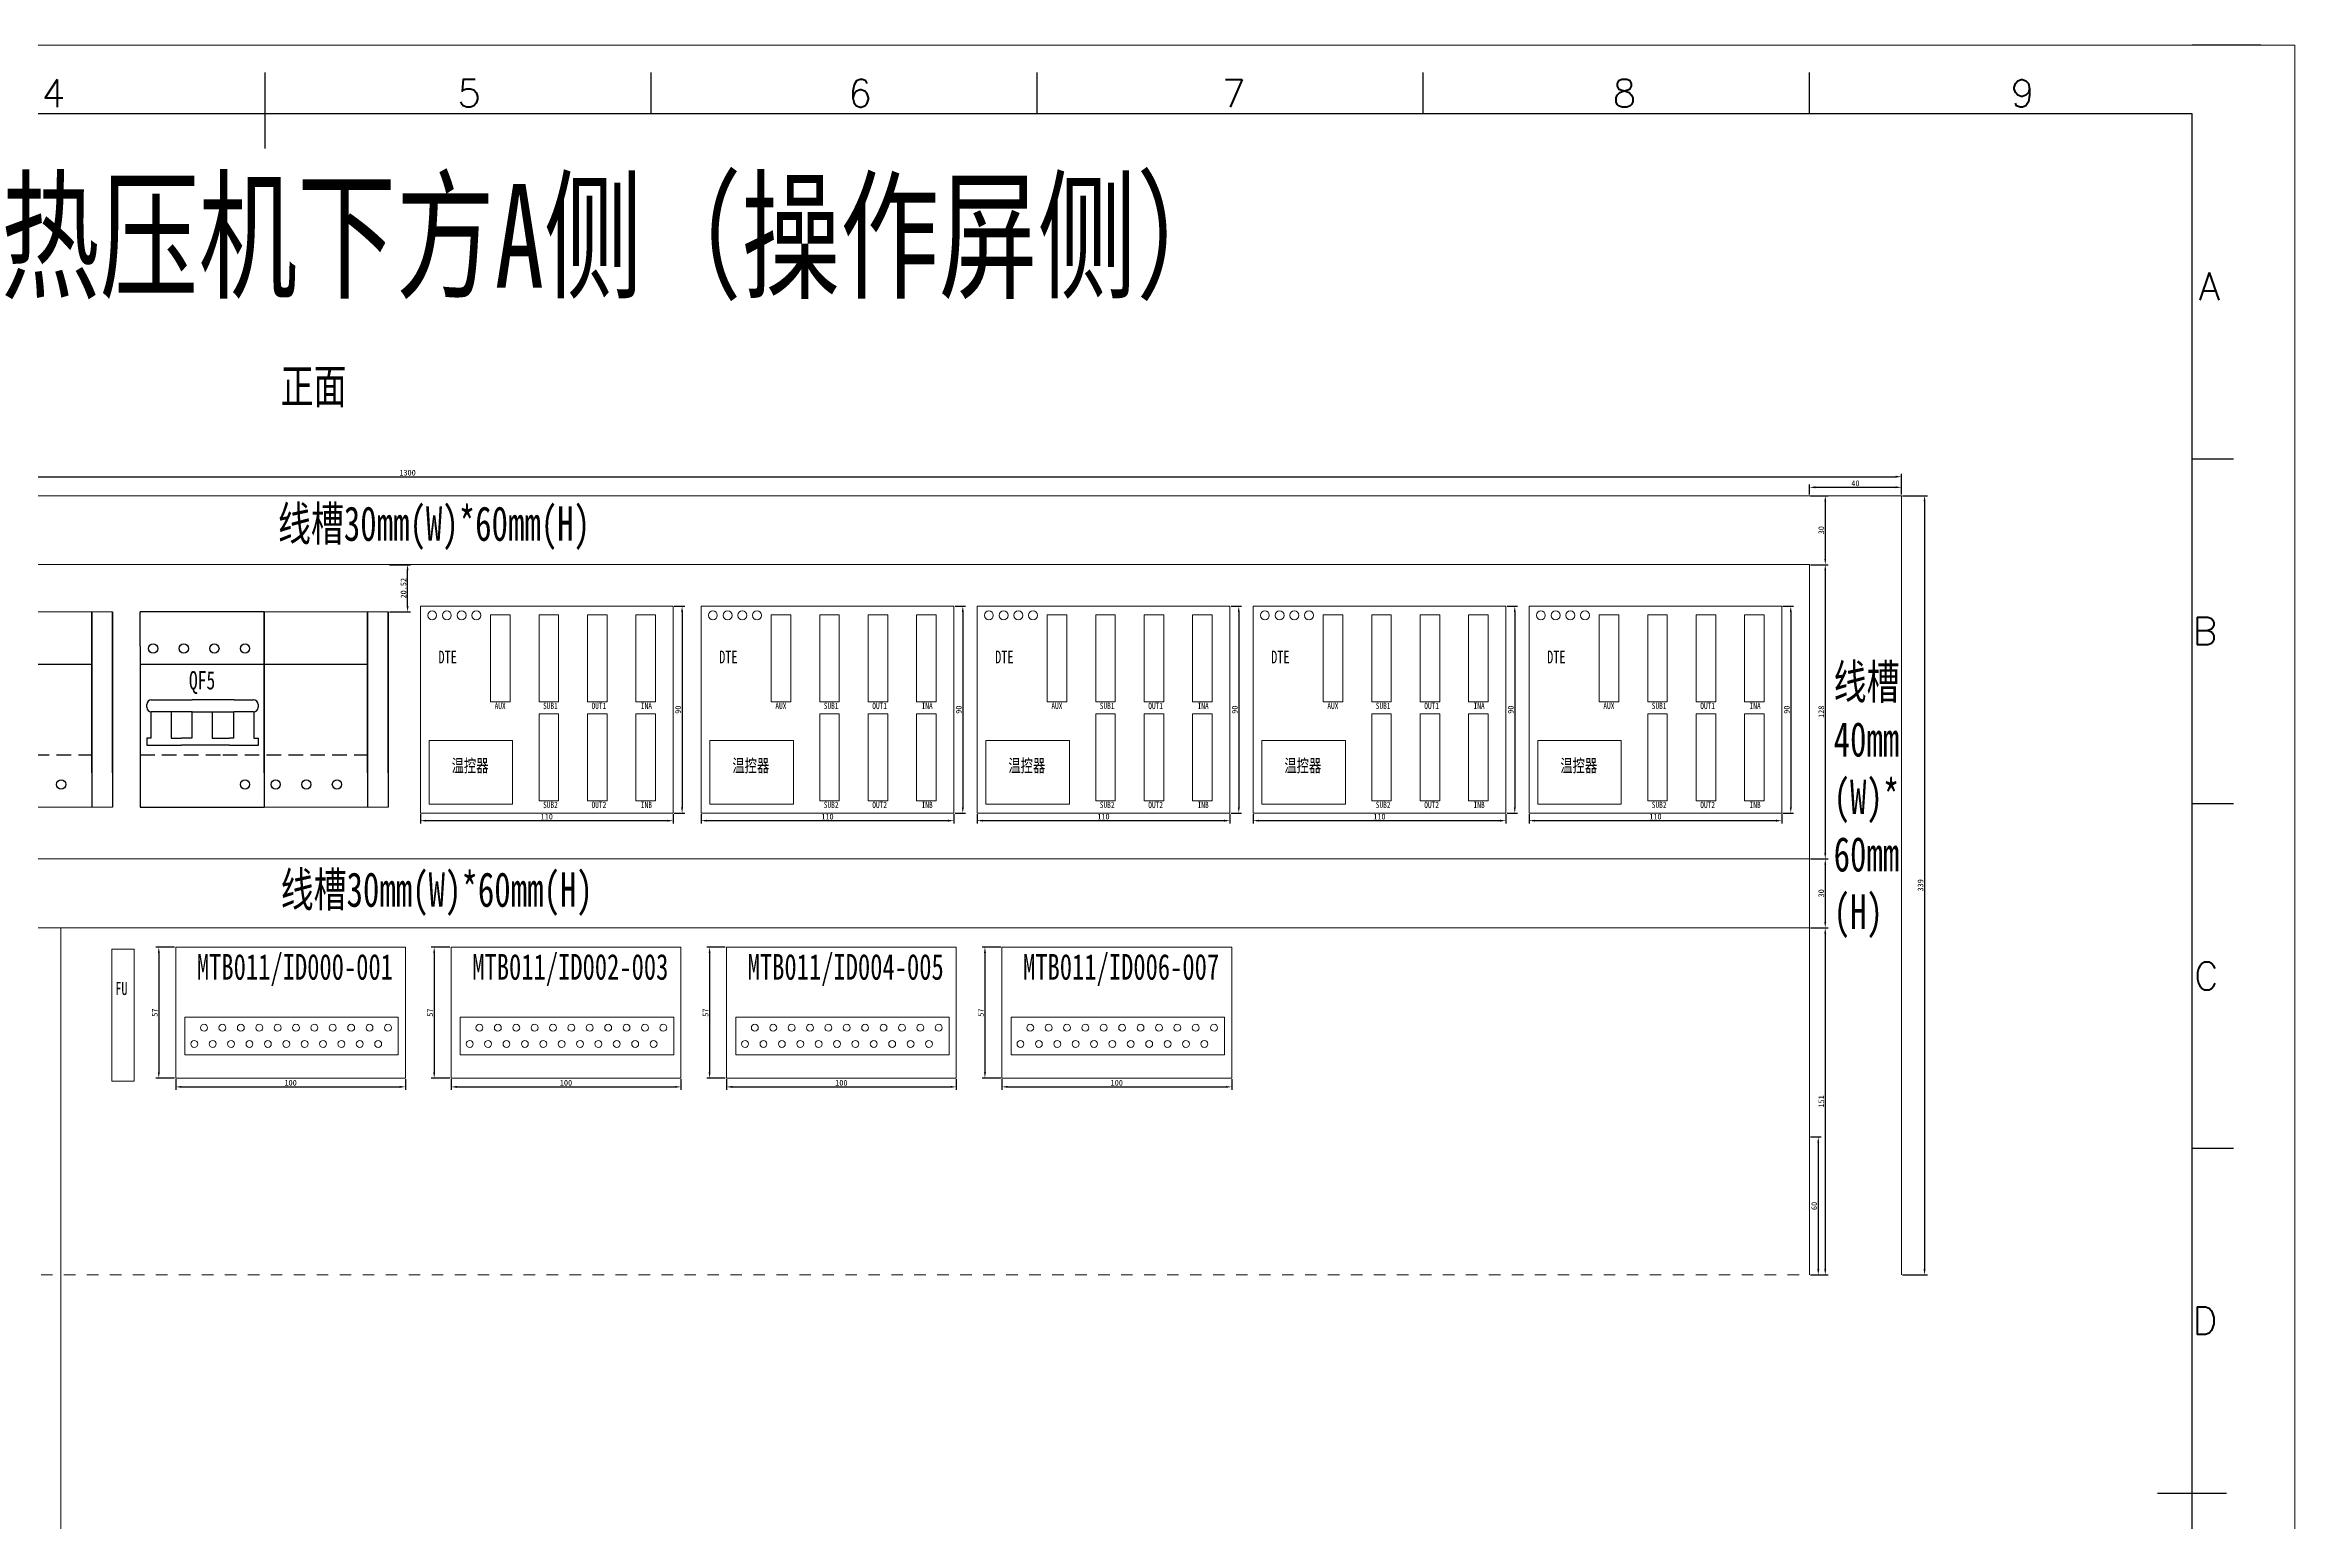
# Model space of a CAD drawing. Extents: x 35123 to 43919, y -4314 to -326.
# Drawn here: x 38400 to 39379, y -969 to -326 of the extents above; entities that cross this region are included whole.
import ezdxf
from ezdxf.enums import TextEntityAlignment as Align

# ---------------------------------------------------------------- set-up
doc = ezdxf.new("R2010")
doc.units = 0
doc.header["$MEASUREMENT"] = 0
doc.linetypes.add('10', pattern=[20, 5, -5, 5, -5])
doc.linetypes.add('HIDDEN', pattern=[9.525, 6.35, -3.175])
for name, color, linetype in [('AE_BOR', 1, 'Continuous'), ('TEXT', 2, 'Continuous'), ('细实线层', 7, 'Continuous')]:
    doc.layers.add(name, color=color, linetype=linetype)
doc.styles.add('ST', font='SimSun.ttf', dxfattribs={"width": 0.8, "height": 300})
doc.styles.add('WD', font='romans.shx', dxfattribs={"bigfont": 'gbcbig.shx'})
doc.styles.add('宋', font='SimSun.ttf', dxfattribs={"width": 0.7})
doc.dimstyles.new('AM_ISO', dxfattribs={"dimtxt": 2.5, "dimasz": 2.5, "dimexe": 1.25, "dimexo": 0.5, "dimgap": 0.5, "dimtad": 1, "dimdsep": 46, "dimtxsty": 'Standard', "dimcen": 0, "dimclrd": 5, "dimclre": 5, "dimclrt": 1, "dimadec": 0, "dimazin": 2, "dimtp": 0.1, "dimtm": 0.1, "dimtfac": 0.71, "dimtmove": 0, "dimatfit": 3, "dimfxl": 1, "dimtfillclr": 6, "dimlwd": -1, "dimlwe": -1, "dimarcsym": 0})

# ---------------------------------------------------------------- blocks, each defined once
blk = doc.blocks.new('gb_a2_a')
for p, q in [((584, 410), (25, 410)), ((584, 10), (584, 410))]:
    blk.add_line(p, q)
at = {"layer": 'AE_BOR', "color": 1, "lineweight": 15}
for p, q in [((4.93, 420), (598.93, 420)), ((598.93, 420), (598.93, 0))]:
    blk.add_line(p, q, dxfattribs=at)
at = {"layer": 'AE_BOR', "lineweight": 30}
blk.add_line((594, 420), (584, 420), dxfattribs=at)
at = {"layer": 'AE_BOR'}
for p, q in [((304.5, 410), (304.5, 416)), ((360.5, 410), (360.5, 416)), ((416.5, 410), (416.5, 416)), ((472.5, 410), (472.5, 416)), ((528.5, 410), (528.5, 416)), ((584, 360), (590, 360)), ((584, 310), (590, 310)), ((584, 260), (590, 260))]:
    blk.add_line(p, q, dxfattribs=at)
at = {"layer": 'AE_BOR', "color": 2, "lineweight": 30}
for p, q in [((304.5, 405), (304.5, 415)), ((579, 210), (589, 210))]:
    blk.add_line(p, q, dxfattribs=at)
at = {"layer": 'AE_BOR', "style": 'WD'}
for s, p in [('4', (273.82, 411)), ('5', (334.12, 411)), ('6', (390.81, 411)), ('7', (445.01, 411)), ('8', (501.67, 411)), ('9', (559.4, 411))]:
    blk.add_text(s, height=4, dxfattribs=at).set_placement(p, align=Align.CENTER)
for s, p in [('A', (588.05, 385)), ('B', (587.67, 335)), ('C', (587.86, 285)), ('D', (587.67, 235))]:
    blk.add_text(s, height=4, dxfattribs=at).set_placement(p, align=Align.MIDDLE_RIGHT)
blk = doc.blocks.new('*D152')
at = {"color": 5}
for p, q in [((37907.85, -521.92), (37907.85, -512.9)), ((37910.35, -514.15), (39205.35, -514.15)), ((39207.85, -521.92), (39207.85, -512.9))]:
    blk.add_line(p, q, dxfattribs=at)
at = {"color": 5, "lineweight": 0}
for points in [[(37910.35, -513.73), (37910.35, -514.57), (37907.85, -514.15)], [(39205.35, -513.73), (39205.35, -514.57), (39207.85, -514.15)]]:
    blk.add_solid(points, dxfattribs=at)
at = {"layer": 'Defpoints', "color": 0, "lineweight": 0}
for p in [(39207.85, -514.15), (37907.85, -522.42), (39207.85, -522.42)]:
    blk.add_point(p, dxfattribs=at)
at = {"color": 1, "lineweight": 0, "insert": (38557.85, -512.4), "char_height": 2.5, "attachment_point": 5}
blk.add_mtext('1300', dxfattribs=at)
blk = doc.blocks.new('*D153')
at = {"color": 5}
for p, q in [((39208.35, -522.42), (39219.18, -522.42)), ((39217.93, -524.92), (39217.93, -858.92)), ((39208.35, -861.42), (39219.18, -861.42))]:
    blk.add_line(p, q, dxfattribs=at)
at = {"color": 5, "lineweight": 0}
for points in [[(39217.51, -524.92), (39218.35, -524.92), (39217.93, -522.42)], [(39217.51, -858.92), (39218.35, -858.92), (39217.93, -861.42)]]:
    blk.add_solid(points, dxfattribs=at)
at = {"layer": 'Defpoints', "color": 0, "lineweight": 0}
for p in [(39207.85, -522.42), (39207.85, -861.42), (39217.93, -861.42)]:
    blk.add_point(p, dxfattribs=at)
at = {"color": 1, "lineweight": 0, "insert": (39216.18, -691.92), "char_height": 2.5, "attachment_point": 5, "rotation": 90}
blk.add_mtext('339', dxfattribs=at)
blk = doc.blocks.new('*D155')
at = {"color": 5}
for p, q in [((39168.35, -522.42), (39175.98, -522.42)), ((39174.73, -524.92), (39174.73, -549.92)), ((39168.35, -552.42), (39175.98, -552.42))]:
    blk.add_line(p, q, dxfattribs=at)
at = {"color": 5, "lineweight": 0}
for points in [[(39174.31, -524.92), (39175.14, -524.92), (39174.73, -522.42)], [(39174.31, -549.92), (39175.14, -549.92), (39174.73, -552.42)]]:
    blk.add_solid(points, dxfattribs=at)
at = {"layer": 'Defpoints', "color": 0, "lineweight": 0}
for p in [(39167.85, -522.42), (39167.85, -552.42), (39174.73, -552.42)]:
    blk.add_point(p, dxfattribs=at)
at = {"color": 1, "lineweight": 0, "insert": (39172.98, -537.42), "char_height": 2.5, "attachment_point": 5, "rotation": 90}
blk.add_mtext('30', dxfattribs=at)
blk = doc.blocks.new('*D156')
at = {"color": 5}
for p, q in [((39168.35, -552.42), (39175.98, -552.42)), ((39174.73, -554.92), (39174.73, -677.92)), ((39168.35, -680.42), (39175.98, -680.42))]:
    blk.add_line(p, q, dxfattribs=at)
at = {"color": 5, "lineweight": 0}
for points in [[(39174.31, -554.92), (39175.14, -554.92), (39174.73, -552.42)], [(39174.31, -677.92), (39175.14, -677.92), (39174.73, -680.42)]]:
    blk.add_solid(points, dxfattribs=at)
at = {"layer": 'Defpoints', "color": 0, "lineweight": 0}
for p in [(39167.85, -552.42), (39167.85, -680.42), (39174.73, -680.42)]:
    blk.add_point(p, dxfattribs=at)
at = {"color": 1, "lineweight": 0, "insert": (39172.98, -616.42), "char_height": 2.5, "attachment_point": 5, "rotation": 90}
blk.add_mtext('128', dxfattribs=at)
blk = doc.blocks.new('*D157')
at = {"color": 5}
for p, q in [((39168.35, -680.42), (39175.98, -680.42)), ((39174.73, -682.92), (39174.73, -707.92)), ((39168.35, -710.42), (39175.98, -710.42))]:
    blk.add_line(p, q, dxfattribs=at)
at = {"color": 5, "lineweight": 0}
for points in [[(39174.31, -682.92), (39175.14, -682.92), (39174.73, -680.42)], [(39174.31, -707.92), (39175.14, -707.92), (39174.73, -710.42)]]:
    blk.add_solid(points, dxfattribs=at)
at = {"layer": 'Defpoints', "color": 0, "lineweight": 0}
for p in [(39167.85, -680.42), (39167.85, -710.42), (39174.73, -710.42)]:
    blk.add_point(p, dxfattribs=at)
at = {"color": 1, "lineweight": 0, "insert": (39172.98, -695.42), "char_height": 2.5, "attachment_point": 5, "rotation": 90}
blk.add_mtext('30', dxfattribs=at)
blk = doc.blocks.new('*D158')
at = {"color": 5}
for p, q in [((39168.35, -710.42), (39175.98, -710.42)), ((39174.73, -712.92), (39174.73, -858.92)), ((39168.35, -861.42), (39175.98, -861.42))]:
    blk.add_line(p, q, dxfattribs=at)
at = {"color": 5, "lineweight": 0}
for points in [[(39174.31, -712.92), (39175.14, -712.92), (39174.73, -710.42)], [(39174.31, -858.92), (39175.14, -858.92), (39174.73, -861.42)]]:
    blk.add_solid(points, dxfattribs=at)
at = {"layer": 'Defpoints', "color": 0, "lineweight": 0}
for p in [(39167.85, -710.42), (39167.85, -861.42), (39174.73, -861.42)]:
    blk.add_point(p, dxfattribs=at)
at = {"color": 1, "lineweight": 0, "insert": (39172.98, -785.92), "char_height": 2.5, "attachment_point": 5, "rotation": 90}
blk.add_mtext('151', dxfattribs=at)
blk = doc.blocks.new('*D163')
at = {"color": 5}
for p, q in [((39167.85, -521.92), (39167.85, -517.51)), ((39170.35, -518.76), (39205.35, -518.76)), ((39207.85, -521.92), (39207.85, -517.51))]:
    blk.add_line(p, q, dxfattribs=at)
at = {"color": 5, "lineweight": 0}
for points in [[(39170.35, -518.34), (39170.35, -519.17), (39167.85, -518.76)], [(39205.35, -518.34), (39205.35, -519.17), (39207.85, -518.76)]]:
    blk.add_solid(points, dxfattribs=at)
at = {"layer": 'Defpoints', "color": 0, "lineweight": 0}
for p in [(39207.85, -518.76), (39167.85, -522.42), (39207.85, -522.42)]:
    blk.add_point(p, dxfattribs=at)
at = {"color": 1, "lineweight": 0, "insert": (39187.85, -517.01), "char_height": 2.5, "attachment_point": 5}
blk.add_mtext('40', dxfattribs=at)
blk = doc.blocks.new('*D164')
at = {"color": 5}
for p, q in [((38673.91, -570.51), (38678.54, -570.51)), ((38677.29, -573.01), (38677.29, -658.01)), ((38673.91, -660.51), (38678.54, -660.51))]:
    blk.add_line(p, q, dxfattribs=at)
at = {"color": 5, "lineweight": 0}
for points in [[(38676.88, -573.01), (38677.71, -573.01), (38677.29, -570.51)], [(38676.88, -658.01), (38677.71, -658.01), (38677.29, -660.51)]]:
    blk.add_solid(points, dxfattribs=at)
at = {"layer": 'Defpoints', "color": 0, "lineweight": 0}
for p in [(38673.41, -570.51), (38673.41, -660.51), (38677.29, -660.51)]:
    blk.add_point(p, dxfattribs=at)
at = {"color": 1, "lineweight": 0, "insert": (38675.54, -615.51), "char_height": 2.5, "attachment_point": 5, "rotation": 90}
blk.add_mtext('90', dxfattribs=at)
blk = doc.blocks.new('*D165')
at = {"color": 5}
for p, q in [((38563.41, -661.01), (38563.41, -665.05)), ((38670.91, -663.8), (38565.91, -663.8)), ((38673.41, -661.01), (38673.41, -665.05))]:
    blk.add_line(p, q, dxfattribs=at)
at = {"color": 5, "lineweight": 0}
for points in [[(38565.91, -663.38), (38565.91, -664.22), (38563.41, -663.8)], [(38670.91, -663.38), (38670.91, -664.22), (38673.41, -663.8)]]:
    blk.add_solid(points, dxfattribs=at)
at = {"layer": 'Defpoints', "color": 0, "lineweight": 0}
for p in [(38563.41, -660.51), (38563.41, -663.8), (38673.41, -660.51)]:
    blk.add_point(p, dxfattribs=at)
at = {"color": 1, "lineweight": 0, "insert": (38618.41, -662.05), "char_height": 2.5, "attachment_point": 5}
blk.add_mtext('110', dxfattribs=at)
blk = doc.blocks.new('*D166')
at = {"color": 5}
for p, q in [((38796.06, -570.51), (38800.69, -570.51)), ((38799.44, -573.01), (38799.44, -658.01)), ((38796.06, -660.51), (38800.69, -660.51))]:
    blk.add_line(p, q, dxfattribs=at)
at = {"color": 5, "lineweight": 0}
for points in [[(38799.03, -573.01), (38799.86, -573.01), (38799.44, -570.51)], [(38799.03, -658.01), (38799.86, -658.01), (38799.44, -660.51)]]:
    blk.add_solid(points, dxfattribs=at)
at = {"layer": 'Defpoints', "color": 0, "lineweight": 0}
for p in [(38795.56, -570.51), (38795.56, -660.51), (38799.44, -660.51)]:
    blk.add_point(p, dxfattribs=at)
at = {"color": 1, "lineweight": 0, "insert": (38797.69, -615.51), "char_height": 2.5, "attachment_point": 5, "rotation": 90}
blk.add_mtext('90', dxfattribs=at)
blk = doc.blocks.new('*D167')
at = {"color": 5}
for p, q in [((38685.56, -661.01), (38685.56, -665.05)), ((38793.06, -663.8), (38688.06, -663.8)), ((38795.56, -661.01), (38795.56, -665.05))]:
    blk.add_line(p, q, dxfattribs=at)
at = {"color": 5, "lineweight": 0}
for points in [[(38688.06, -663.38), (38688.06, -664.22), (38685.56, -663.8)], [(38793.06, -663.38), (38793.06, -664.22), (38795.56, -663.8)]]:
    blk.add_solid(points, dxfattribs=at)
at = {"layer": 'Defpoints', "color": 0, "lineweight": 0}
for p in [(38685.56, -660.51), (38685.56, -663.8), (38795.56, -660.51)]:
    blk.add_point(p, dxfattribs=at)
at = {"color": 1, "lineweight": 0, "insert": (38740.56, -662.05), "char_height": 2.5, "attachment_point": 5}
blk.add_mtext('110', dxfattribs=at)
blk = doc.blocks.new('*D168')
at = {"color": 5}
for p, q in [((38916.15, -570.51), (38920.78, -570.51)), ((38919.53, -573.01), (38919.53, -658.01)), ((38916.15, -660.51), (38920.78, -660.51))]:
    blk.add_line(p, q, dxfattribs=at)
at = {"color": 5, "lineweight": 0}
for points in [[(38919.12, -573.01), (38919.95, -573.01), (38919.53, -570.51)], [(38919.12, -658.01), (38919.95, -658.01), (38919.53, -660.51)]]:
    blk.add_solid(points, dxfattribs=at)
at = {"layer": 'Defpoints', "color": 0, "lineweight": 0}
for p in [(38915.65, -570.51), (38915.65, -660.51), (38919.53, -660.51)]:
    blk.add_point(p, dxfattribs=at)
at = {"color": 1, "lineweight": 0, "insert": (38917.78, -615.51), "char_height": 2.5, "attachment_point": 5, "rotation": 90}
blk.add_mtext('90', dxfattribs=at)
blk = doc.blocks.new('*D169')
at = {"color": 5}
for p, q in [((38805.65, -661.01), (38805.65, -665.05)), ((38913.15, -663.8), (38808.15, -663.8)), ((38915.65, -661.01), (38915.65, -665.05))]:
    blk.add_line(p, q, dxfattribs=at)
at = {"color": 5, "lineweight": 0}
for points in [[(38808.15, -663.38), (38808.15, -664.22), (38805.65, -663.8)], [(38913.15, -663.38), (38913.15, -664.22), (38915.65, -663.8)]]:
    blk.add_solid(points, dxfattribs=at)
at = {"layer": 'Defpoints', "color": 0, "lineweight": 0}
for p in [(38805.65, -660.51), (38805.65, -663.8), (38915.65, -660.51)]:
    blk.add_point(p, dxfattribs=at)
at = {"color": 1, "lineweight": 0, "insert": (38860.65, -662.05), "char_height": 2.5, "attachment_point": 5}
blk.add_mtext('110', dxfattribs=at)
blk = doc.blocks.new('*D171')
at = {"color": 5}
for p, q in [((39036.24, -570.51), (39040.88, -570.51)), ((39039.63, -573.01), (39039.63, -658.01)), ((39036.24, -660.51), (39040.88, -660.51))]:
    blk.add_line(p, q, dxfattribs=at)
at = {"color": 5, "lineweight": 0}
for points in [[(39039.21, -573.01), (39040.04, -573.01), (39039.63, -570.51)], [(39039.21, -658.01), (39040.04, -658.01), (39039.63, -660.51)]]:
    blk.add_solid(points, dxfattribs=at)
at = {"layer": 'Defpoints', "color": 0, "lineweight": 0}
for p in [(39035.74, -570.51), (39035.74, -660.51), (39039.63, -660.51)]:
    blk.add_point(p, dxfattribs=at)
at = {"color": 1, "lineweight": 0, "insert": (39037.88, -615.51), "char_height": 2.5, "attachment_point": 5, "rotation": 90}
blk.add_mtext('90', dxfattribs=at)
blk = doc.blocks.new('*D172')
at = {"color": 5}
for p, q in [((38925.74, -661.01), (38925.74, -665.05)), ((39033.24, -663.8), (38928.24, -663.8)), ((39035.74, -661.01), (39035.74, -665.05))]:
    blk.add_line(p, q, dxfattribs=at)
at = {"color": 5, "lineweight": 0}
for points in [[(38928.24, -663.38), (38928.24, -664.22), (38925.74, -663.8)], [(39033.24, -663.38), (39033.24, -664.22), (39035.74, -663.8)]]:
    blk.add_solid(points, dxfattribs=at)
at = {"layer": 'Defpoints', "color": 0, "lineweight": 0}
for p in [(38925.74, -660.51), (38925.74, -663.8), (39035.74, -660.51)]:
    blk.add_point(p, dxfattribs=at)
at = {"color": 1, "lineweight": 0, "insert": (38980.74, -662.05), "char_height": 2.5, "attachment_point": 5}
blk.add_mtext('110', dxfattribs=at)
blk = doc.blocks.new('*D173')
at = {"color": 5}
for p, q in [((39168.35, -801.42), (39172.93, -801.42)), ((39171.68, -803.92), (39171.68, -858.92)), ((39168.35, -861.42), (39172.93, -861.42))]:
    blk.add_line(p, q, dxfattribs=at)
at = {"color": 5, "lineweight": 0}
for points in [[(39171.26, -803.92), (39172.1, -803.92), (39171.68, -801.42)], [(39171.26, -858.92), (39172.1, -858.92), (39171.68, -861.42)]]:
    blk.add_solid(points, dxfattribs=at)
at = {"layer": 'Defpoints', "color": 0, "lineweight": 0}
for p in [(39167.85, -801.42), (39167.85, -861.42), (39171.68, -861.42)]:
    blk.add_point(p, dxfattribs=at)
at = {"color": 1, "lineweight": 0, "insert": (39169.93, -831.42), "char_height": 2.5, "attachment_point": 5, "rotation": 90}
blk.add_mtext('60', dxfattribs=at)
blk = doc.blocks.new('*D178')
at = {"color": 5}
for p, q in [((39156.33, -570.51), (39160.97, -570.51)), ((39159.72, -573.01), (39159.72, -658.01)), ((39156.33, -660.51), (39160.97, -660.51))]:
    blk.add_line(p, q, dxfattribs=at)
at = {"color": 5, "lineweight": 0}
for points in [[(39159.3, -573.01), (39160.13, -573.01), (39159.72, -570.51)], [(39159.3, -658.01), (39160.13, -658.01), (39159.72, -660.51)]]:
    blk.add_solid(points, dxfattribs=at)
at = {"layer": 'Defpoints', "color": 0, "lineweight": 0}
for p in [(39155.83, -570.51), (39155.83, -660.51), (39159.72, -660.51)]:
    blk.add_point(p, dxfattribs=at)
at = {"color": 1, "lineweight": 0, "insert": (39157.97, -615.51), "char_height": 2.5, "attachment_point": 5, "rotation": 90}
blk.add_mtext('90', dxfattribs=at)
blk = doc.blocks.new('*D179')
at = {"color": 5}
for p, q in [((39045.83, -661.01), (39045.83, -665.05)), ((39153.33, -663.8), (39048.33, -663.8)), ((39155.83, -661.01), (39155.83, -665.05))]:
    blk.add_line(p, q, dxfattribs=at)
at = {"color": 5, "lineweight": 0}
for points in [[(39048.33, -663.38), (39048.33, -664.22), (39045.83, -663.8)], [(39153.33, -663.38), (39153.33, -664.22), (39155.83, -663.8)]]:
    blk.add_solid(points, dxfattribs=at)
at = {"layer": 'Defpoints', "color": 0, "lineweight": 0}
for p in [(39045.83, -660.51), (39045.83, -663.8), (39155.83, -660.51)]:
    blk.add_point(p, dxfattribs=at)
at = {"color": 1, "lineweight": 0, "insert": (39100.83, -662.05), "char_height": 2.5, "attachment_point": 5}
blk.add_mtext('110', dxfattribs=at)
blk = doc.blocks.new('*D181')
at = {"layer": 'Defpoints', "color": 0, "lineweight": 0}
for p in [(38549.47, -552.42), (38557.85, -552.42), (38549.47, -572.93)]:
    blk.add_point(p, dxfattribs=at)
at = {"layer": '细实线层', "color": 5}
for p, q in [((38549.97, -552.42), (38559.1, -552.42)), ((38557.85, -570.43), (38557.85, -554.92)), ((38549.97, -572.93), (38559.1, -572.93))]:
    blk.add_line(p, q, dxfattribs=at)
at = {"layer": '细实线层', "color": 5, "lineweight": 0}
for points in [[(38557.43, -554.92), (38558.27, -554.92), (38557.85, -552.42)], [(38557.43, -570.43), (38558.27, -570.43), (38557.85, -572.93)]]:
    blk.add_solid(points, dxfattribs=at)
at = {"layer": '细实线层', "color": 1, "lineweight": 0, "insert": (38556.1, -562.67), "char_height": 2.5, "attachment_point": 5, "rotation": 90}
blk.add_mtext('20.52', dxfattribs=at)
blk = doc.blocks.new('*D201')
at = {"color": 5}
for p, q in [((38456.96, -776.31), (38456.96, -780.87)), ((38459.46, -779.62), (38554.46, -779.62)), ((38556.96, -776.31), (38556.96, -780.87))]:
    blk.add_line(p, q, dxfattribs=at)
at = {"color": 5, "lineweight": 0}
for points in [[(38459.46, -779.2), (38459.46, -780.04), (38456.96, -779.62)], [(38554.46, -779.2), (38554.46, -780.04), (38556.96, -779.62)]]:
    blk.add_solid(points, dxfattribs=at)
at = {"layer": 'Defpoints', "color": 0, "lineweight": 0}
for p in [(38456.96, -775.81), (38556.96, -775.81), (38556.96, -779.62)]:
    blk.add_point(p, dxfattribs=at)
at = {"color": 1, "lineweight": 0, "insert": (38506.96, -777.87), "char_height": 2.5, "attachment_point": 5}
blk.add_mtext('100', dxfattribs=at)
blk = doc.blocks.new('*D202')
at = {"layer": 'Defpoints', "color": 0, "lineweight": 0}
for p in [(38456.96, -718.81), (38449.6, -775.81), (38456.96, -775.81)]:
    blk.add_point(p, dxfattribs=at)
at = {"layer": '细实线层', "color": 5}
for p, q in [((38456.46, -718.81), (38448.35, -718.81)), ((38449.6, -721.31), (38449.6, -773.31)), ((38456.46, -775.81), (38448.35, -775.81))]:
    blk.add_line(p, q, dxfattribs=at)
at = {"layer": '细实线层', "color": 5, "lineweight": 0}
for points in [[(38449.19, -721.31), (38450.02, -721.31), (38449.6, -718.81)], [(38449.19, -773.31), (38450.02, -773.31), (38449.6, -775.81)]]:
    blk.add_solid(points, dxfattribs=at)
at = {"layer": '细实线层', "color": 1, "lineweight": 0, "insert": (38447.85, -747.31), "char_height": 2.5, "attachment_point": 5, "rotation": 90}
blk.add_mtext('57', dxfattribs=at)
blk = doc.blocks.new('*D203')
at = {"color": 5}
for p, q in [((38576.79, -776.31), (38576.79, -780.87)), ((38579.29, -779.62), (38674.29, -779.62)), ((38676.79, -776.31), (38676.79, -780.87))]:
    blk.add_line(p, q, dxfattribs=at)
at = {"color": 5, "lineweight": 0}
for points in [[(38579.29, -779.2), (38579.29, -780.04), (38576.79, -779.62)], [(38674.29, -779.2), (38674.29, -780.04), (38676.79, -779.62)]]:
    blk.add_solid(points, dxfattribs=at)
at = {"layer": 'Defpoints', "color": 0, "lineweight": 0}
for p in [(38576.79, -775.81), (38676.79, -775.81), (38676.79, -779.62)]:
    blk.add_point(p, dxfattribs=at)
at = {"color": 1, "lineweight": 0, "insert": (38626.79, -777.87), "char_height": 2.5, "attachment_point": 5}
blk.add_mtext('100', dxfattribs=at)
blk = doc.blocks.new('*D204')
at = {"layer": 'Defpoints', "color": 0, "lineweight": 0}
for p in [(38576.79, -718.81), (38569.43, -775.81), (38576.79, -775.81)]:
    blk.add_point(p, dxfattribs=at)
at = {"layer": '细实线层', "color": 5}
for p, q in [((38576.29, -718.81), (38568.18, -718.81)), ((38569.43, -721.31), (38569.43, -773.31)), ((38576.29, -775.81), (38568.18, -775.81))]:
    blk.add_line(p, q, dxfattribs=at)
at = {"layer": '细实线层', "color": 5, "lineweight": 0}
for points in [[(38569.01, -721.31), (38569.85, -721.31), (38569.43, -718.81)], [(38569.01, -773.31), (38569.85, -773.31), (38569.43, -775.81)]]:
    blk.add_solid(points, dxfattribs=at)
at = {"layer": '细实线层', "color": 1, "lineweight": 0, "insert": (38567.68, -747.31), "char_height": 2.5, "attachment_point": 5, "rotation": 90}
blk.add_mtext('57', dxfattribs=at)
blk = doc.blocks.new('*D205')
at = {"color": 5}
for p, q in [((38696.61, -776.31), (38696.61, -780.87)), ((38699.11, -779.62), (38794.11, -779.62)), ((38796.61, -776.31), (38796.61, -780.87))]:
    blk.add_line(p, q, dxfattribs=at)
at = {"color": 5, "lineweight": 0}
for points in [[(38699.11, -779.2), (38699.11, -780.04), (38696.61, -779.62)], [(38794.11, -779.2), (38794.11, -780.04), (38796.61, -779.62)]]:
    blk.add_solid(points, dxfattribs=at)
at = {"layer": 'Defpoints', "color": 0, "lineweight": 0}
for p in [(38696.61, -775.81), (38796.61, -775.81), (38796.61, -779.62)]:
    blk.add_point(p, dxfattribs=at)
at = {"color": 1, "lineweight": 0, "insert": (38746.61, -777.87), "char_height": 2.5, "attachment_point": 5}
blk.add_mtext('100', dxfattribs=at)
blk = doc.blocks.new('*D206')
at = {"layer": 'Defpoints', "color": 0, "lineweight": 0}
for p in [(38696.61, -718.81), (38689.26, -775.81), (38696.61, -775.81)]:
    blk.add_point(p, dxfattribs=at)
at = {"layer": '细实线层', "color": 5}
for p, q in [((38696.11, -718.81), (38688.01, -718.81)), ((38689.26, -721.31), (38689.26, -773.31)), ((38696.11, -775.81), (38688.01, -775.81))]:
    blk.add_line(p, q, dxfattribs=at)
at = {"layer": '细实线层', "color": 5, "lineweight": 0}
for points in [[(38688.84, -721.31), (38689.67, -721.31), (38689.26, -718.81)], [(38688.84, -773.31), (38689.67, -773.31), (38689.26, -775.81)]]:
    blk.add_solid(points, dxfattribs=at)
at = {"layer": '细实线层', "color": 1, "lineweight": 0, "insert": (38687.51, -747.31), "char_height": 2.5, "attachment_point": 5, "rotation": 90}
blk.add_mtext('57', dxfattribs=at)
blk = doc.blocks.new('*D207')
at = {"color": 5}
for p, q in [((38816.44, -776.31), (38816.44, -780.87)), ((38818.94, -779.62), (38913.94, -779.62)), ((38916.44, -776.31), (38916.44, -780.87))]:
    blk.add_line(p, q, dxfattribs=at)
at = {"color": 5, "lineweight": 0}
for points in [[(38818.94, -779.2), (38818.94, -780.04), (38816.44, -779.62)], [(38913.94, -779.2), (38913.94, -780.04), (38916.44, -779.62)]]:
    blk.add_solid(points, dxfattribs=at)
at = {"layer": 'Defpoints', "color": 0, "lineweight": 0}
for p in [(38816.44, -775.81), (38916.44, -775.81), (38916.44, -779.62)]:
    blk.add_point(p, dxfattribs=at)
at = {"color": 1, "lineweight": 0, "insert": (38866.44, -777.87), "char_height": 2.5, "attachment_point": 5}
blk.add_mtext('100', dxfattribs=at)
blk = doc.blocks.new('*D208')
at = {"layer": 'Defpoints', "color": 0, "lineweight": 0}
for p in [(38816.44, -718.81), (38809.08, -775.81), (38816.44, -775.81)]:
    blk.add_point(p, dxfattribs=at)
at = {"layer": '细实线层', "color": 5}
for p, q in [((38815.94, -718.81), (38807.83, -718.81)), ((38809.08, -721.31), (38809.08, -773.31)), ((38815.94, -775.81), (38807.83, -775.81))]:
    blk.add_line(p, q, dxfattribs=at)
at = {"layer": '细实线层', "color": 5, "lineweight": 0}
for points in [[(38808.66, -721.31), (38809.5, -721.31), (38809.08, -718.81)], [(38808.66, -773.31), (38809.5, -773.31), (38809.08, -775.81)]]:
    blk.add_solid(points, dxfattribs=at)
at = {"layer": '细实线层', "color": 1, "lineweight": 0, "insert": (38807.33, -747.31), "char_height": 2.5, "attachment_point": 5, "rotation": 90}
blk.add_mtext('57', dxfattribs=at)

msp = doc.modelspace()

# ---------------------------------------------------------------- linework, layer by layer
at = {"lineweight": 0}
for p, q in [((37907.851, -522.415), (39207.851, -522.415)), ((39207.851, -522.415), (39207.851, -861.415)), ((37947.851, -552.415), (39167.851, -552.415)), ((39167.851, -562.415), (39167.851, -861.415)), ((38321.467, -572.932), (38420.467, -572.932)), ((38429.467, -572.932), (38420.467, -572.932)), ((38441.467, -572.932), (38540.467, -572.932)), ((38549.467, -572.932), (38540.467, -572.932)), ((38673.408, -570.512), (38563.408, -570.512)), ((38563.408, -570.512), (38563.408, -660.512)), ((38673.408, -660.512), (38673.408, -570.512)), ((38795.556, -570.512), (38685.556, -570.512)), ((38685.556, -570.512), (38685.556, -660.512)), ((38795.556, -660.512), (38795.556, -570.512)), ((38915.647, -570.512), (38805.647, -570.512)), ((38805.647, -570.512), (38805.647, -660.512)), ((38915.647, -660.512), (38915.647, -570.512)), ((39035.738, -570.512), (38925.738, -570.512)), ((38925.738, -570.512), (38925.738, -660.512)), ((39035.738, -660.512), (39035.738, -570.512)), ((39155.83, -570.512), (39045.83, -570.512)), ((39045.83, -570.512), (39045.83, -660.512)), ((39155.83, -660.512), (39155.83, -570.512)), ((38375.467, -657.932), (38420.467, -657.932)), ((38429.467, -657.932), (38415.345, -657.932)), ((38495.467, -657.932), (38540.467, -657.932)), ((38549.467, -657.932), (38535.345, -657.932)), ((38563.408, -660.512), (38673.408, -660.512)), ((38685.556, -660.512), (38795.556, -660.512)), ((38805.647, -660.512), (38915.647, -660.512)), ((38925.738, -660.512), (39035.738, -660.512)), ((39045.83, -660.512), (39155.83, -660.512)), ((37947.851, -680.415), (39167.851, -680.415)), ((37947.851, -710.415), (39167.851, -710.415)), ((38407.006, -710.415), (38407.006, -1002.352)), ((38556.963, -718.809), (38456.963, -718.809)), ((38456.963, -718.809), (38456.963, -768.809)), ((38556.963, -775.809), (38556.963, -718.809)), ((38676.789, -718.809), (38576.789, -718.809)), ((38576.789, -718.809), (38576.789, -768.809)), ((38676.789, -775.809), (38676.789, -718.809)), ((38796.615, -718.809), (38696.615, -718.809)), ((38696.615, -718.809), (38696.615, -768.809)), ((38796.615, -775.809), (38796.615, -718.809)), ((38916.44, -718.809), (38816.44, -718.809)), ((38816.44, -718.809), (38816.44, -768.809)), ((38916.44, -775.809), (38916.44, -718.809)), ((38456.963, -775.809), (38556.963, -775.809)), ((38576.789, -775.809), (38676.789, -775.809)), ((38696.615, -775.809), (38796.615, -775.809)), ((38816.44, -775.809), (38916.44, -775.809))]:
    msp.add_line(p, q, dxfattribs=at)
at = {"linetype": 'Continuous'}
for p, q in [((38420.467, -642.932), (38420.467, -572.932)), ((38420.467, -572.932), (38420.467, -642.932)), ((38429.467, -642.932), (38429.467, -572.932)), ((38429.467, -572.932), (38429.467, -642.932)), ((38477.467, -572.932), (38441.467, -572.932)), ((38495.467, -572.932), (38477.467, -572.932)), ((38495.467, -642.932), (38495.467, -572.932)), ((38495.467, -585.932), (38495.467, -572.932)), ((38495.467, -585.932), (38495.467, -572.932)), ((38495.467, -572.932), (38495.467, -642.932)), ((38540.467, -642.932), (38540.467, -572.932)), ((38540.467, -572.932), (38540.467, -642.932)), ((38549.467, -642.932), (38549.467, -572.932)), ((38549.467, -572.932), (38549.467, -642.932)), ((38357.467, -595.76), (38420.467, -595.76)), ((38441.467, -587.932), (38441.467, -657.932)), ((38441.467, -595.76), (38477.467, -595.76)), ((38477.467, -595.76), (38540.467, -595.76)), ((38441.467, -657.932), (38477.467, -657.932)), ((38477.467, -657.932), (38495.467, -657.932))]:
    msp.add_line(p, q, dxfattribs=at)
for p, q in [((38441.467, -587.932), (38441.467, -572.932)), ((38495.467, -572.932), (38495.467, -592.932)), ((38495.467, -600.432), (38495.467, -593.432)), ((38495.467, -600.432), (38495.467, -593.432)), ((38444.342, -614.483), (38444.342, -613.255)), ((38446.146, -616.483), (38446.146, -627.839)), ((38446.342, -611.255), (38464.14, -611.255)), ((38464.14, -616.483), (38446.342, -616.483)), ((38454.988, -616.483), (38454.988, -627.839)), ((38463.945, -616.483), (38463.945, -627.839)), ((38482.342, -611.255), (38464.14, -611.255)), ((38464.14, -616.483), (38482.342, -616.483)), ((38472.787, -616.483), (38472.787, -627.839)), ((38482.146, -616.483), (38482.146, -627.839)), ((38482.342, -611.255), (38490.793, -611.255)), ((38490.793, -616.483), (38482.342, -616.483)), ((38490.988, -616.483), (38490.988, -627.839)), ((38492.793, -613.255), (38492.793, -614.483)), ((38446.146, -627.839), (38444.342, -627.839)), ((38444.342, -627.839), (38444.342, -630.903)), ((38444.342, -630.903), (38459.467, -630.903)), ((38454.988, -627.839), (38459.467, -627.839)), ((38463.945, -627.839), (38459.467, -627.839)), ((38480.342, -630.903), (38459.467, -630.903)), ((38472.787, -627.839), (38480.342, -627.839)), ((38482.146, -627.839), (38480.342, -627.839)), ((38480.342, -630.903), (38492.999, -630.903)), ((38490.988, -627.839), (38492.999, -627.839)), ((38495.467, -635.432), (38495.467, -642.432)), ((38420.467, -642.932), (38420.467, -657.932)), ((38429.467, -642.932), (38429.467, -657.932)), ((38495.467, -642.932), (38495.467, -657.932)), ((38540.467, -642.932), (38540.467, -657.932)), ((38549.467, -642.932), (38549.467, -657.932))]:
    msp.add_line(p, q)
at = {"linetype": 'HIDDEN'}
for p, q in [((38357.467, -635.105), (38420.467, -635.105)), ((38441.467, -635.105), (38477.467, -635.105)), ((38477.467, -635.105), (38540.467, -635.105))]:
    msp.add_line(p, q, dxfattribs=at)
at = {"linetype": '10', "lineweight": 0}
msp.add_line((37908.351, -861.415), (39167.851, -861.415), dxfattribs=at)
at = {"lineweight": 0}
for points in [[(38593.967, -574.202), (38602.48, -574.202), (38602.48, -612.145), (38593.967, -612.145)], [(38615.05, -574.202), (38623.563, -574.202), (38623.563, -612.145), (38615.05, -612.145)], [(38636.132, -574.202), (38644.646, -574.202), (38644.646, -612.145), (38636.132, -612.145)], [(38657.215, -574.202), (38665.729, -574.202), (38665.729, -612.145), (38657.215, -612.145)], [(38716.115, -574.202), (38724.628, -574.202), (38724.628, -612.145), (38716.115, -612.145)], [(38737.198, -574.202), (38745.711, -574.202), (38745.711, -612.145), (38737.198, -612.145)], [(38758.28, -574.202), (38766.794, -574.202), (38766.794, -612.145), (38758.28, -612.145)], [(38779.363, -574.202), (38787.877, -574.202), (38787.877, -612.145), (38779.363, -612.145)], [(38836.206, -574.202), (38844.72, -574.202), (38844.72, -612.145), (38836.206, -612.145)], [(38857.289, -574.202), (38865.802, -574.202), (38865.802, -612.145), (38857.289, -612.145)], [(38878.372, -574.202), (38886.885, -574.202), (38886.885, -612.145), (38878.372, -612.145)], [(38899.454, -574.202), (38907.968, -574.202), (38907.968, -612.145), (38899.454, -612.145)], [(38956.298, -574.202), (38964.811, -574.202), (38964.811, -612.145), (38956.298, -612.145)], [(38977.38, -574.202), (38985.894, -574.202), (38985.894, -612.145), (38977.38, -612.145)], [(38998.463, -574.202), (39006.977, -574.202), (39006.977, -612.145), (38998.463, -612.145)], [(39019.546, -574.202), (39028.059, -574.202), (39028.059, -612.145), (39019.546, -612.145)], [(39076.389, -574.202), (39084.902, -574.202), (39084.902, -612.145), (39076.389, -612.145)], [(39097.472, -574.202), (39105.985, -574.202), (39105.985, -612.145), (39097.472, -612.145)], [(39118.554, -574.202), (39127.068, -574.202), (39127.068, -612.145), (39118.554, -612.145)], [(39139.637, -574.202), (39148.151, -574.202), (39148.151, -612.145), (39139.637, -612.145)], [(38615.05, -617.272), (38623.563, -617.272), (38623.563, -655.214), (38615.05, -655.214)], [(38636.132, -617.272), (38644.646, -617.272), (38644.646, -655.214), (38636.132, -655.214)], [(38657.215, -617.272), (38665.729, -617.272), (38665.729, -655.214), (38657.215, -655.214)], [(38737.198, -617.272), (38745.711, -617.272), (38745.711, -655.214), (38737.198, -655.214)], [(38758.28, -617.272), (38766.794, -617.272), (38766.794, -655.214), (38758.28, -655.214)], [(38779.363, -617.272), (38787.877, -617.272), (38787.877, -655.214), (38779.363, -655.214)], [(38857.289, -617.272), (38865.802, -617.272), (38865.802, -655.214), (38857.289, -655.214)], [(38878.372, -617.272), (38886.885, -617.272), (38886.885, -655.214), (38878.372, -655.214)], [(38899.454, -617.272), (38907.968, -617.272), (38907.968, -655.214), (38899.454, -655.214)], [(38977.38, -617.272), (38985.894, -617.272), (38985.894, -655.214), (38977.38, -655.214)], [(38998.463, -617.272), (39006.977, -617.272), (39006.977, -655.214), (38998.463, -655.214)], [(39019.546, -617.272), (39028.059, -617.272), (39028.059, -655.214), (39019.546, -655.214)], [(39097.472, -617.272), (39105.985, -617.272), (39105.985, -655.214), (39097.472, -655.214)], [(39118.554, -617.272), (39127.068, -617.272), (39127.068, -655.214), (39118.554, -655.214)], [(39139.637, -617.272), (39148.151, -617.272), (39148.151, -655.214), (39139.637, -655.214)], [(38567.291, -628.917), (38603.565, -628.917), (38603.565, -656.597), (38567.291, -656.597)], [(38689.439, -628.917), (38725.713, -628.917), (38725.713, -656.597), (38689.439, -656.597)], [(38809.53, -628.917), (38845.805, -628.917), (38845.805, -656.597), (38809.53, -656.597)], [(38929.621, -628.917), (38965.896, -628.917), (38965.896, -656.597), (38929.621, -656.597)], [(39049.713, -628.917), (39085.987, -628.917), (39085.987, -656.597), (39049.713, -656.597)]]:
    msp.add_lwpolyline(points, close=True, dxfattribs=at)
for centre, radius in [((38568.565, -574.474), 1.92), ((38574.965, -574.474), 1.92), ((38581.365, -574.474), 1.92), ((38587.765, -574.474), 1.92), ((38690.713, -574.474), 1.92), ((38697.113, -574.474), 1.92), ((38703.513, -574.474), 1.92), ((38709.913, -574.474), 1.92), ((38810.804, -574.474), 1.92), ((38817.204, -574.474), 1.92), ((38823.604, -574.474), 1.92), ((38830.004, -574.474), 1.92), ((38930.896, -574.474), 1.92), ((38937.296, -574.474), 1.92), ((38943.696, -574.474), 1.92), ((38950.096, -574.474), 1.92), ((39050.987, -574.474), 1.92), ((39057.387, -574.474), 1.92), ((39063.787, -574.474), 1.92), ((39070.187, -574.474), 1.92), ((38469.301, -753.869), 1.504), ((38477.301, -753.869), 1.504), ((38485.301, -753.869), 1.504), ((38493.301, -753.869), 1.504), ((38501.301, -753.869), 1.504), ((38509.301, -753.869), 1.504), ((38517.301, -753.869), 1.504), ((38525.301, -753.869), 1.504), ((38533.301, -753.869), 1.504), ((38541.301, -753.869), 1.504), ((38549.301, -753.869), 1.504), ((38589.127, -753.869), 1.504), ((38597.127, -753.869), 1.504), ((38605.127, -753.869), 1.504), ((38613.127, -753.869), 1.504), ((38621.127, -753.869), 1.504), ((38629.127, -753.869), 1.504), ((38637.127, -753.869), 1.504), ((38645.127, -753.869), 1.504), ((38653.127, -753.869), 1.504), ((38661.127, -753.869), 1.504), ((38669.127, -753.869), 1.504), ((38708.953, -753.869), 1.504), ((38716.953, -753.869), 1.504), ((38724.953, -753.869), 1.504), ((38732.953, -753.869), 1.504), ((38740.953, -753.869), 1.504), ((38748.953, -753.869), 1.504), ((38756.953, -753.869), 1.504), ((38764.953, -753.869), 1.504), ((38772.953, -753.869), 1.504), ((38780.953, -753.869), 1.504), ((38788.953, -753.869), 1.504), ((38828.778, -753.869), 1.504), ((38836.778, -753.869), 1.504), ((38844.778, -753.869), 1.504), ((38852.778, -753.869), 1.504), ((38860.778, -753.869), 1.504), ((38868.778, -753.869), 1.504), ((38876.778, -753.869), 1.504), ((38884.778, -753.869), 1.504), ((38892.778, -753.869), 1.504), ((38900.778, -753.869), 1.504), ((38908.778, -753.869), 1.504), ((38465.059, -760.933), 1.504), ((38473.059, -760.933), 1.504), ((38481.059, -760.933), 1.504), ((38489.059, -760.933), 1.504), ((38497.059, -760.933), 1.504), ((38505.059, -760.933), 1.504), ((38513.059, -760.933), 1.504), ((38521.059, -760.933), 1.504), ((38529.059, -760.933), 1.504), ((38537.059, -760.933), 1.504), ((38545.059, -760.933), 1.504), ((38584.884, -760.933), 1.504), ((38592.884, -760.933), 1.504), ((38600.884, -760.933), 1.504), ((38608.884, -760.933), 1.504), ((38616.884, -760.933), 1.504), ((38624.884, -760.933), 1.504), ((38632.884, -760.933), 1.504), ((38640.884, -760.933), 1.504), ((38648.884, -760.933), 1.504), ((38656.884, -760.933), 1.504), ((38664.884, -760.933), 1.504), ((38704.71, -760.933), 1.504), ((38712.71, -760.933), 1.504), ((38720.71, -760.933), 1.504), ((38728.71, -760.933), 1.504), ((38736.71, -760.933), 1.504), ((38744.71, -760.933), 1.504), ((38752.71, -760.933), 1.504), ((38760.71, -760.933), 1.504), ((38768.71, -760.933), 1.504), ((38776.71, -760.933), 1.504), ((38784.71, -760.933), 1.504), ((38824.536, -760.933), 1.504), ((38832.536, -760.933), 1.504), ((38840.536, -760.933), 1.504), ((38848.536, -760.933), 1.504), ((38856.536, -760.933), 1.504), ((38864.536, -760.933), 1.504), ((38872.536, -760.933), 1.504), ((38880.536, -760.933), 1.504), ((38888.536, -760.933), 1.504), ((38896.536, -760.933), 1.504), ((38904.536, -760.933), 1.504)]:
    msp.add_circle(centre, radius, dxfattribs=at)
at = {"linetype": 'Continuous'}
for centre in [(38447.136, -588.906), (38460.467, -588.906), (38473.797, -588.906), (38487.128, -588.906), (38407.119, -648.043), (38487.127, -648.043), (38500.458, -648.043), (38513.788, -648.043), (38527.119, -648.043)]:
    msp.add_circle(centre, 2.01, dxfattribs=at)
for centre, start, end in [((38446.342, -613.255), 90, 180), ((38446.342, -614.483), 180, 270), ((38490.793, -613.255), 0, 90), ((38490.793, -614.483), 270, 0)]:
    msp.add_arc(centre, 2, start, end)
at = {"layer": 'TEXT', "linetype": 'Continuous'}
for p, q in [((38420.467, -572.932), (38420.467, -642.932)), ((38429.467, -572.932), (38429.467, -642.932)), ((38495.467, -572.932), (38495.467, -642.932)), ((38540.467, -572.932), (38540.467, -642.932)), ((38549.467, -572.932), (38549.467, -642.932)), ((38492.999, -630.903), (38492.999, -627.839))]:
    msp.add_line(p, q, dxfattribs=at)
at = {"layer": '细实线层', "lineweight": 0}
for p, q in [((39167.851, -562.415), (39167.851, -552.415)), ((39167.851, -552.415), (39167.851, -556.137)), ((38456.963, -718.809), (38456.963, -775.809)), ((38576.789, -718.809), (38576.789, -775.809)), ((38696.615, -718.809), (38696.615, -775.809)), ((38816.44, -718.809), (38816.44, -775.809)), ((38460.976, -749.218), (38553.826, -749.218)), ((38460.976, -765.685), (38460.976, -749.218)), ((38553.826, -749.218), (38553.826, -765.685)), ((38580.802, -749.218), (38673.652, -749.218)), ((38580.802, -765.685), (38580.802, -749.218)), ((38673.652, -749.218), (38673.652, -765.685)), ((38700.627, -749.218), (38793.477, -749.218)), ((38700.627, -765.685), (38700.627, -749.218)), ((38793.477, -749.218), (38793.477, -765.685)), ((38820.453, -749.218), (38913.303, -749.218)), ((38820.453, -765.685), (38820.453, -749.218)), ((38913.303, -749.218), (38913.303, -765.685)), ((38553.826, -765.685), (38460.976, -765.685)), ((38673.652, -765.685), (38580.802, -765.685)), ((38793.477, -765.685), (38700.627, -765.685)), ((38913.303, -765.685), (38820.453, -765.685))]:
    msp.add_line(p, q, dxfattribs=at)
msp.add_lwpolyline([(38429.234, -719.663), (38438.823, -719.663), (38438.823, -777.147), (38429.234, -777.147)], close=True, dxfattribs=at)

# ---------------------------------------------------------------- block references
at = {"xscale": 3, "yscale": 3, "zscale": 3}
msp.add_blockref('gb_a2_a', (37582.317, -1586.326), dxfattribs=at)

# ---------------------------------------------------------------- texts
at = {"lineweight": 0, "attachment_point": 1, "style": '宋'}
for s, insert, char_height, width in [('热压机下方A侧（操作屏侧）', (38380.952, -386.858), 45, 555.59453), ('正面', (38502.653, -467.3), 15, 185.19818), ('线槽30mm(W)*60mm(H)', (38501.468, -527.045), 15, 185.19818), ('DTE', (38571.285, -589.804), 5.6, 37.18515), ('DTE', (38693.433, -589.804), 5.6, 37.18515), ('DTE', (38813.525, -589.804), 5.6, 37.18515), ('DTE', (38933.616, -589.804), 5.6, 37.18515), ('DTE', (39053.707, -589.804), 5.6, 37.18515), ('线槽\\P40mm\\P(W)*\\P60mm\\P(H)', (39178.364, -595.886), 15, 91.14982), ('AUX', (38595.74, -612.46), 2.8, 5.31914), ('SUB1', (38616.823, -612.46), 2.8, 5.31914), ('OUT1', (38637.905, -612.46), 2.8, 5.31914), ('INA', (38659.397, -612.46), 2.8, 5.31914), ('AUX', (38717.888, -612.46), 2.8, 5.31914), ('SUB1', (38738.971, -612.46), 2.8, 5.31914), ('OUT1', (38760.053, -612.46), 2.8, 5.31914), ('INA', (38781.545, -612.46), 2.8, 5.31914), ('AUX', (38837.979, -612.46), 2.8, 5.31914), ('SUB1', (38859.062, -612.46), 2.8, 5.31914), ('OUT1', (38880.145, -612.46), 2.8, 5.31914), ('INA', (38901.636, -612.46), 2.8, 5.31914), ('AUX', (38958.07, -612.46), 2.8, 5.31914), ('SUB1', (38979.153, -612.46), 2.8, 5.31914), ('OUT1', (39000.236, -612.46), 2.8, 5.31914), ('INA', (39021.728, -612.46), 2.8, 5.31914), ('AUX', (39078.162, -612.46), 2.8, 5.31914), ('SUB1', (39099.245, -612.46), 2.8, 5.31914), ('OUT1', (39120.327, -612.46), 2.8, 5.31914), ('INA', (39141.819, -612.46), 2.8, 5.31914), ('温控器', (38577.029, -637.064), 5.6, 37.18515), ('温控器', (38699.176, -637.064), 5.6, 37.18515), ('温控器', (38819.268, -637.064), 5.6, 37.18515), ('温控器', (38939.359, -637.064), 5.6, 37.18515), ('温控器', (39059.45, -637.064), 5.6, 37.18515), ('SUB2', (38616.823, -655.53), 2.8, 5.31914), ('OUT2', (38637.905, -655.53), 2.8, 5.31914), ('INB', (38659.397, -655.53), 2.8, 5.31914), ('SUB2', (38738.971, -655.53), 2.8, 5.31914), ('OUT2', (38760.053, -655.53), 2.8, 5.31914), ('INB', (38781.545, -655.53), 2.8, 5.31914), ('SUB2', (38859.062, -655.53), 2.8, 5.31914), ('OUT2', (38880.145, -655.53), 2.8, 5.31914), ('INB', (38901.636, -655.53), 2.8, 5.31914), ('SUB2', (38979.153, -655.53), 2.8, 5.31914), ('OUT2', (39000.236, -655.53), 2.8, 5.31914), ('INB', (39021.728, -655.53), 2.8, 5.31914), ('SUB2', (39099.245, -655.53), 2.8, 5.31914), ('OUT2', (39120.327, -655.53), 2.8, 5.31914), ('INB', (39141.819, -655.53), 2.8, 5.31914), ('线槽30mm(W)*60mm(H)', (38502.653, -686.254), 15, 185.19818), ('MTB011/ID000-001', (38466.169, -721.799), 11.2, 74.37029), ('MTB011/ID002-003', (38585.995, -721.799), 11.2, 74.37029), ('MTB011/ID004-005', (38705.821, -721.799), 11.2, 74.37029), ('MTB011/ID006-007', (38825.646, -721.799), 11.2, 74.37029), ('FU', (38430.66, -734.03), 5.6, 37.18515)]:
    msp.add_mtext(s, dxfattribs=dict(at, insert=insert, char_height=char_height, width=width))
at = {"layer": 'TEXT', "color": 0, "style": 'ST', "width": 0.7}
msp.add_text('QF5', height=8, dxfattribs=at).set_placement((38462.726, -606.714))

# ---------------------------------------------------------------- dimensions: what is measured, and where the dimension line sits
at = {"lineweight": 0}
for base, p1, p2, picture, middle in [((39207.851, -514.15), (37907.851, -522.415), (39207.851, -522.415), '*D152', (38557.851, -512.4)), ((39207.851, -518.755), (39167.851, -522.415), (39207.851, -522.415), '*D163', (39187.851, -517.005)), ((38563.408, -663.799), (38673.408, -660.512), (38563.408, -660.512), '*D165', (38618.408, -662.049)), ((38685.556, -663.799), (38795.556, -660.512), (38685.556, -660.512), '*D167', (38740.556, -662.049)), ((38805.647, -663.799), (38915.647, -660.512), (38805.647, -660.512), '*D169', (38860.647, -662.049)), ((38925.738, -663.799), (39035.738, -660.512), (38925.738, -660.512), '*D172', (38980.738, -662.049)), ((39045.83, -663.799), (39155.83, -660.512), (39045.83, -660.512), '*D179', (39100.83, -662.049)), ((38556.963, -779.619), (38456.963, -775.809), (38556.963, -775.809), '*D201', (38506.963, -777.869)), ((38676.789, -779.619), (38576.789, -775.809), (38676.789, -775.809), '*D203', (38626.789, -777.869)), ((38796.615, -779.619), (38696.615, -775.809), (38796.615, -775.809), '*D205', (38746.615, -777.869)), ((38916.44, -779.619), (38816.44, -775.809), (38916.44, -775.809), '*D207', (38866.44, -777.869))]:
    dim = msp.add_linear_dim(base=base, p1=p1, p2=p2, dimstyle='AM_ISO', dxfattribs=at)
    dim.commit()
    dim.dimension.update_dxf_attribs({"geometry": picture, "text_midpoint": middle})
for base, p1, p2, picture, middle in [((39174.728, -552.415), (39167.851, -522.415), (39167.851, -552.415), '*D155', (39172.978, -537.415)), ((39217.93, -861.415), (39207.851, -522.415), (39207.851, -861.415), '*D153', (39216.18, -691.915)), ((39174.728, -680.415), (39167.851, -552.415), (39167.851, -680.415), '*D156', (39172.978, -616.415)), ((38677.295, -660.512), (38673.408, -570.512), (38673.408, -660.512), '*D164', (38675.545, -615.512)), ((38799.443, -660.512), (38795.556, -570.512), (38795.556, -660.512), '*D166', (38797.693, -615.512)), ((38919.534, -660.512), (38915.647, -570.512), (38915.647, -660.512), '*D168', (38917.784, -615.512)), ((39039.625, -660.512), (39035.738, -570.512), (39035.738, -660.512), '*D171', (39037.875, -615.512)), ((39159.717, -660.512), (39155.83, -570.512), (39155.83, -660.512), '*D178', (39157.967, -615.512)), ((39174.728, -710.415), (39167.851, -680.415), (39167.851, -710.415), '*D157', (39172.978, -695.415)), ((39174.728, -861.415), (39167.851, -710.415), (39167.851, -861.415), '*D158', (39172.978, -785.915)), ((39171.681, -861.415), (39167.851, -801.415), (39167.851, -861.415), '*D173', (39169.931, -831.415))]:
    dim = msp.add_linear_dim(base=base, p1=p1, p2=p2, angle=90, dimstyle='AM_ISO', dxfattribs=at)
    dim.commit()
    dim.dimension.update_dxf_attribs({"geometry": picture, "text_midpoint": middle})
at = {"layer": '细实线层', "lineweight": 0}
for base, p1, p2, picture, middle in [((38557.851, -552.415), (38549.467, -572.932), (38549.467, -552.415), '*D181', (38556.101, -562.674)), ((38449.604, -775.809), (38456.963, -718.809), (38456.963, -775.809), '*D202', (38447.854, -747.309)), ((38569.43, -775.809), (38576.789, -718.809), (38576.789, -775.809), '*D204', (38567.68, -747.309)), ((38689.256, -775.809), (38696.615, -718.809), (38696.615, -775.809), '*D206', (38687.506, -747.309)), ((38809.081, -775.809), (38816.44, -718.809), (38816.44, -775.809), '*D208', (38807.331, -747.309))]:
    dim = msp.add_linear_dim(base=base, p1=p1, p2=p2, angle=90, dimstyle='AM_ISO', dxfattribs=at)
    dim.commit()
    dim.dimension.update_dxf_attribs({"geometry": picture, "text_midpoint": middle})

doc.saveas('drawing.dxf')
